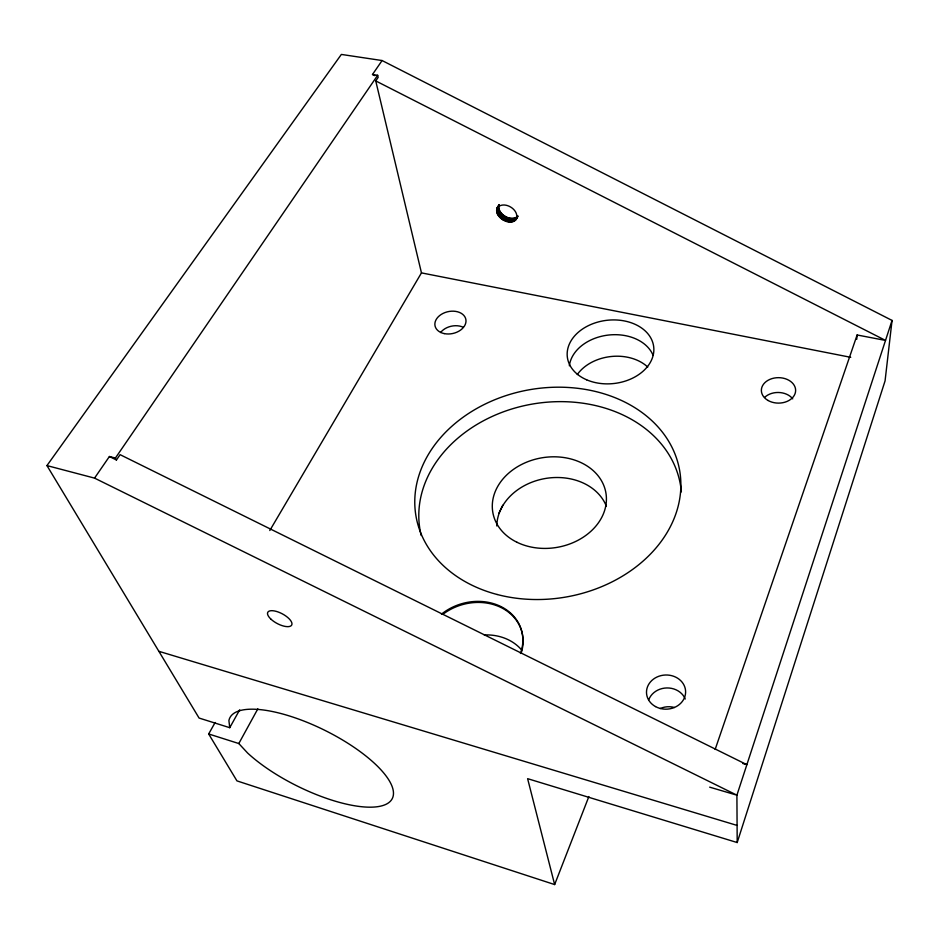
<?xml version="1.0" encoding="UTF-8"?>
<svg xmlns="http://www.w3.org/2000/svg" width="939" height="939" viewBox="0 0 939 939"><rect width="100%" height="100%" fill="white"/><g stroke="black" fill="none" stroke-linecap="round" stroke-linejoin="round"><path stroke-width="1.41" d="M517.589 216.862C512.588 229.644 489.876 215.888 498.668 205.371M517.671 216.416C510.476 222.167 497.13 214.092 498.938 205.054M856.732 339.331L857.119 334.977L885.512 340.423L375.741 80.918L378.159 77.374L377.666 75.284L372.49 74.486L382.091 60.542L892.05 320.422L885.066 380.882L737.197 842.541L527.612 778.666L554.644 884.573L236.945 780.884L208.669 733.969L215.148 722.478M892.05 320.422L736.904 795.169L737.197 842.541M715.142 749.463L857.119 334.977M554.644 884.573L588.859 796.565M498.996 513.058L502.776 505.241M516.25 219.28C520.077 209.808 503.95 200.054 497.306 207.789M382.091 60.542L341.362 54.427L46.95 465.591L199.08 718.053L229.75 727.69L228.905 720.6A90.719 31.069 26.4 0 1 338.979 737.89A90.719 31.069 26.4 0 1 378.605 806.531A90.719 31.069 26.4 0 1 247.626 753.043L238.811 743.535L257.849 708.816M513.034 221.639L515.042 218.012M514.032 221.24L516.051 217.613M514.912 220.7L516.919 217.073M515.652 220.055L518.023 215.993M509.478 222.003L511.497 218.376M229.75 727.69L239.703 709.778M510.734 222.027L512.753 218.4M511.931 221.897L513.938 218.282M505.522 221.076L507.541 217.461M506.849 221.522L508.868 217.907M508.175 221.827L510.194 218.212M502.952 219.808L504.982 216.193M504.208 220.501L506.238 216.886M500.64 218.118L502.67 214.515M501.755 219.01L503.785 215.395M497.999 215.043L500.041 211.428M498.75 216.123L500.78 212.507M499.63 217.155L501.672 213.54M496.884 208.669L499.255 204.596M496.637 209.62L498.691 206.017M496.567 210.653L498.621 207.038M496.672 211.721L498.726 208.106M496.954 212.824L498.996 209.209M497.388 213.939L499.442 210.324M269.798 530.523L421.458 272.885L375.741 80.918M742.831 763.513L746.869 764.675L120.098 454.664L116.448 459.993L115.403 458.056L377.666 75.284M46.95 465.591L94.546 478.115L109.405 456.518L115.403 458.056M421.458 272.885L850.734 357.325M709.673 787.152L736.904 795.169L94.546 478.115M158.867 651.314L737.092 825.428M208.669 733.969L238.811 743.535M109.405 456.518L116.448 459.993M372.49 74.486L374.755 75.648M764.757 397.279A16.937 12.677 0.3 0 1 792.739 398.864M648.802 699.661A19.296 16.961 -1.8 0 1 666.866 687.947A19.296 16.961 -1.8 0 1 685.247 699.003M440.579 332.535A15.576 11.139 -12.2 0 1 463.303 327.288M421.212 535.5A132.141 104.734 -9.8 0 1 533.199 403.923A132.141 104.734 -9.8 0 1 681.35 491.907M660.094 708.569A18.909 16.761 -1.4 0 1 674.413 707.49M496.813 525.981A56.34 45.084 -9.8 0 1 544.702 478.608A56.34 45.084 -9.8 0 1 606.394 506.285M484.266 634.952A48.488 41.433 -17 0 1 521.673 650.023M577.274 374.555A42.255 31.539 -6.5 0 1 647.757 367.067M569.351 365.787A42.994 31.703 -6.5 0 1 607.815 335.129A42.994 31.703 -6.5 0 1 653.086 355.306M441.471 614.141A50.178 42.161 -16.6 0 1 500.992 606.582A50.178 42.161 -16.6 0 1 520.464 653.474M443.994 613.496A50.119 42.149 -16.6 0 1 501.731 607.873A50.119 42.149 -16.6 0 1 521.18 653.11M768.043 400.472A17.148 12.735 0.1 0 0 795.486 392.091A17.148 12.735 0.1 0 0 771.964 378.617A17.148 12.735 0.1 0 0 768.043 400.472M655.504 706.574A19.566 17.09 -2.1 0 0 685.599 692.7A19.566 17.09 -2.1 0 0 657.065 676.984A19.566 17.09 -2.1 0 0 655.504 706.574M444.206 333.591A15.752 11.174 -12.2 0 0 465.908 319.683A15.752 11.174 -12.2 0 0 441.166 314.471A15.752 11.174 -12.2 0 0 444.206 333.591M271.136 619.329A13.569 5.481 28 0 0 291.583 625.245A13.569 5.481 28 0 0 276.453 611.43A13.569 5.481 28 0 0 271.136 619.329M497.142 594.493A133.808 105.25 -9.8 0 0 679.707 470.815A133.808 105.25 -9.8 0 0 466.613 414.78A133.808 105.25 -9.8 0 0 497.142 594.493M517.002 542.284A57.385 45.424 -9.8 0 0 606.242 502.635A57.385 45.424 -9.8 0 0 524.807 462.939A57.385 45.424 -9.8 0 0 517.002 542.284M586.629 379.802A43.499 31.809 -6.6 0 0 653.79 351.468A43.499 31.809 -6.6 0 0 591.089 324.413A43.499 31.809 -6.6 0 0 586.629 379.802"/></g></svg>
